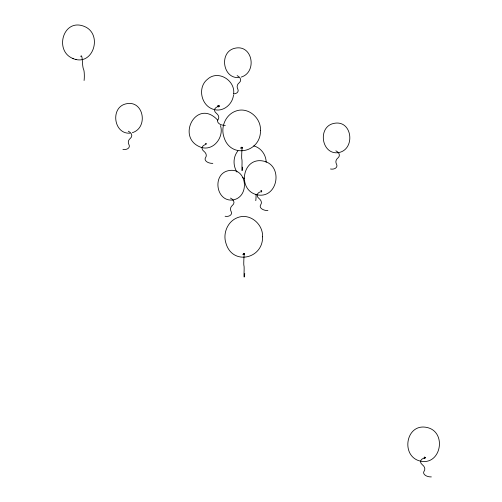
<?xml version="1.0" encoding="UTF-8"?>
<svg xmlns="http://www.w3.org/2000/svg" width="502" height="502" viewBox="0 0 502 502"><rect width="100%" height="100%" fill="white"/><g stroke="black" fill="none" stroke-linecap="round" stroke-linejoin="round"><path stroke-width="0.75" d="M241.198 148.09C240.74 147.048 242.874 146.81 242.209 147.952M243.238 254.332L243.357 254.056M241.569 147.469L240.922 147.87L240.966 148.448M242.271 147.644L241.857 147.481M244.204 254.056L243.809 253.874M217.843 106.029L218.803 105.765M218.634 105.784L218.96 105.96L218.621 106.292M261.09 190.791L261.611 191.168L261.278 191.45M424.962 457.611C424.497 456.883 423.399 457.422 424.874 457.335M217.881 106.085L218.477 105.621L219.11 106.047M233.512 94.953C232.633 104.002 223.685 112.009 214.404 109.624M242.322 147.996L242.265 147.569M243.357 253.999L244.204 253.604L244.192 254.489M244.543 254.759C245.026 253.73 242.811 253.24 243.213 254.508M424.949 457.874L424.987 457.491M217.918 105.997L218.383 105.778M237.898 150.92C233.003 156.819 232.878 165.666 236.957 172.029M424.774 457.586L424.541 457.297M244.204 254.652L244.361 253.981M218.665 106.091L218.997 105.909M205.588 143.723L206.253 143.672M261.278 191.262L260.965 190.911M261.304 191.695L261.567 191.13M243.526 253.918L242.987 254.709M241.224 77.082C257.488 72.181 252.663 43.774 234.61 48.311C218.922 52.02 222.618 78.801 238.795 77.572M132.371 132.672C148.636 127.772 143.81 99.365 125.757 103.901C110.076 107.61 113.772 134.392 129.943 133.155M218.194 105.79L218.527 105.727M218.558 106.562L218.997 105.997M424.228 457.322L424.554 457.259M424.723 458.056L424.309 458.088M337.733 152.74C356.043 150.449 352.718 118.767 333.341 123.517C317.659 127.219 321.355 154.007 337.526 152.771M232.344 200.016C250.649 197.725 247.323 166.036 227.946 170.787C212.264 174.495 215.96 201.277 232.137 200.041M205.764 143.704L206.121 143.691M261.071 192.115L261.799 191.526L261.078 190.867M72.84 58.496C93.102 67.124 103.261 34.287 84.524 26.512C62.913 17.382 53.67 51.731 73.568 58.734M218.288 106.92L219.067 106.669L218.954 105.884M201.911 147.613C214.153 150.707 224.218 136.676 220.453 125.531M257.018 194.795C277.901 199.269 283.743 165.315 263.462 161.092C242.384 156.511 236.919 189.794 256.641 194.682M420.431 461.156C441.321 465.63 447.163 431.67 426.882 427.453C405.804 422.872 400.339 456.155 420.061 461.043M241.926 147.469L241.261 147.644M253.742 145.9C260.984 147.726 266.198 154.949 266.167 162.353M75.802 59.437L76.298 59.594M214.028 109.511C201.082 106.298 197.016 87.204 207.684 79.115C218.157 69.615 235.444 80.471 233.656 93.861M201.534 147.5C174.803 138.558 196.527 97.175 217.655 120.11M243.953 253.893L244.361 254.056M424.648 457.171L425.031 457.447M424.171 458.395L425.094 458.2L424.887 457.291M244.537 178.668L242.535 177.476M241.098 148.059L241.732 147.299L242.491 148.159M244.091 255.361A9.356 0.508 -86.4 0 0 243.922 265.596A12.814 0.697 -86.4 0 1 244.06 272.762A7.693 0.42 -86.4 0 0 244.141 277.066A7.693 0.42 -86.4 0 0 244.744 273.515M80.778 56.538A7.994 1.155 89.7 0 1 82.416 61.646A10.95 1.581 89.7 0 0 83.596 69.401A6.576 0.948 89.7 0 1 84.298 74.07A6.576 0.948 89.7 0 1 84.079 80.489M423.701 458.182A7.994 4.643 5.7 0 0 422.345 464.764A10.95 6.363 5.7 0 1 424.071 471.252A6.576 3.821 5.7 0 0 425.112 475.156A6.576 3.821 5.7 0 0 431.337 476.9M217.673 106.65A7.994 4.643 5.7 0 0 216.312 113.232A10.95 6.363 5.7 0 1 218.037 119.721A6.576 3.821 5.7 0 0 219.079 123.624A6.576 3.821 5.7 0 0 225.31 125.368M237.132 75.601A6.714 4.631 8.8 0 1 239.172 82.799A9.199 6.344 8.8 0 0 237.804 89.067A5.522 3.809 8.8 0 1 233.706 93.93M128.28 131.191A6.714 4.631 8.8 0 1 130.319 138.383A9.199 6.344 8.8 0 0 128.951 144.658A5.522 3.809 8.8 0 1 128.123 148.423A5.522 3.809 8.8 0 1 122.921 149.37M255.995 194.243A6.576 0.948 89.7 0 1 255.775 200.662M260.287 191.82A7.994 4.643 5.7 0 0 258.925 198.403A10.95 6.363 5.7 0 1 260.651 204.891A6.576 3.821 5.7 0 0 261.693 208.794A6.576 3.821 5.7 0 0 267.917 210.539M206.159 144.331A7.994 4.643 5.7 0 0 203.818 151.221A10.95 6.363 5.7 0 1 205.544 157.71A6.576 3.821 5.7 0 0 206.586 161.606A6.576 3.821 5.7 0 0 212.817 163.357M230.474 198.077A6.714 4.631 8.8 0 1 232.514 205.268A9.199 6.344 8.8 0 0 231.14 211.537A5.522 3.809 8.8 0 1 230.311 215.308A5.522 3.809 8.8 0 1 225.109 216.255M242.002 148.956A9.356 0.508 -86.4 0 0 241.832 159.184A12.814 0.697 -86.4 0 1 241.964 166.35A7.693 0.42 -86.4 0 0 242.046 170.655A7.693 0.42 -86.4 0 0 242.654 167.103M335.863 150.807A6.714 4.631 8.8 0 1 337.902 157.998A9.199 6.344 8.8 0 0 336.535 164.267A5.522 3.809 8.8 0 1 335.706 168.038A5.522 3.809 8.8 0 1 330.504 168.986M260.469 130.407C261.053 152.482 230.456 159.398 223.911 136.996C220.516 127.1 225.461 114.958 235.457 111.212C247.781 106.273 261.165 117.763 260.469 130.407M262.559 236.818C263.142 258.894 232.552 265.803 226 243.401C222.612 233.505 227.55 221.369 237.553 217.623C249.87 212.685 263.255 224.174 262.559 236.818"/></g></svg>
